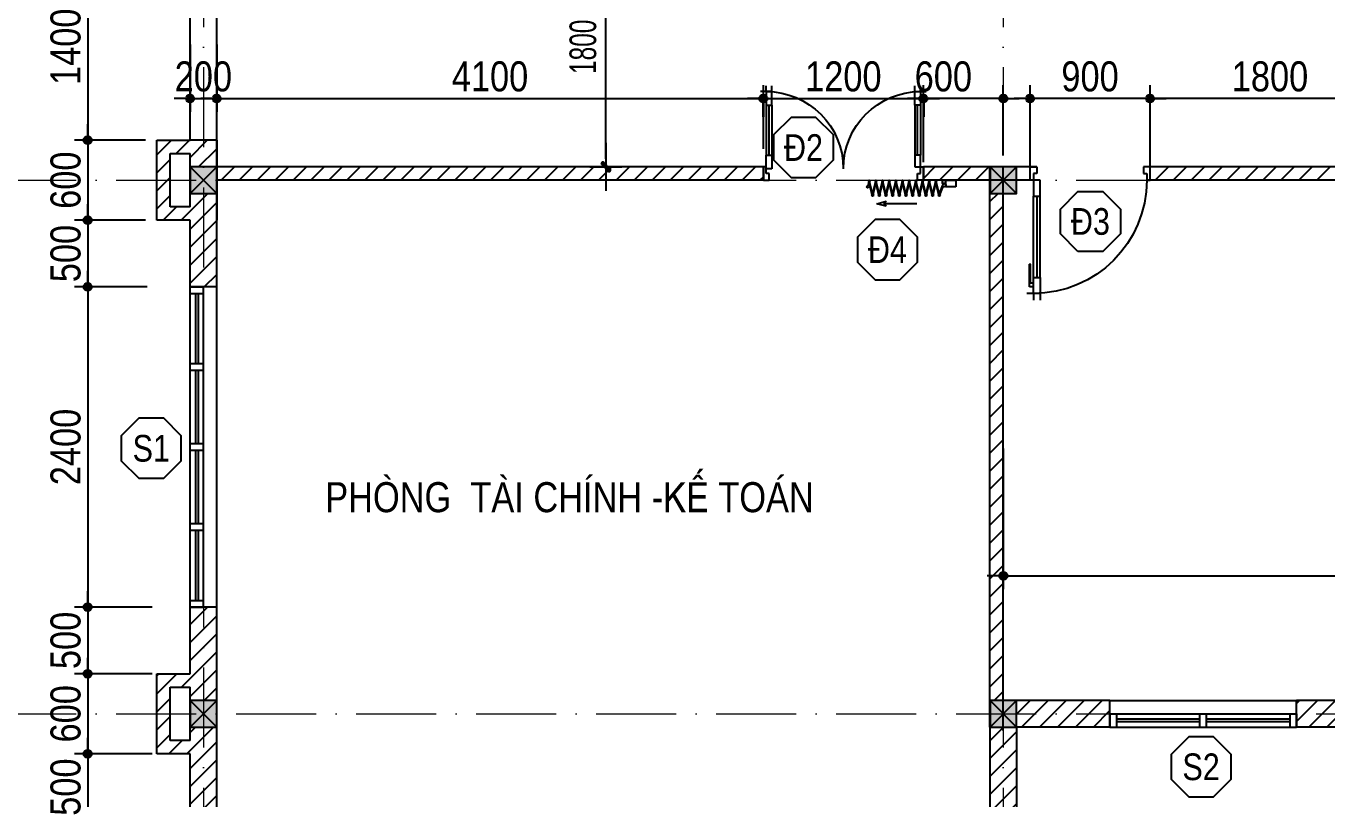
# Model space of a CAD drawing. Extents: x -1107188 to -523840, y 39692 to 514392.
# Drawn here: x -1101950 to -1092192, y 472137 to 477931 of the extents above; entities that cross this region are included whole.
import ezdxf
from ezdxf.enums import TextEntityAlignment as Align

# ---------------------------------------------------------------- set-up
doc = ezdxf.new("R2010")
doc.units = 0
doc.linetypes.add('ACAD_ISO10W100', pattern=[18, 12, -3, 0, -3])
doc.layers.get('0').update_dxf_attribs({"color": 255, "linetype": 'CONTINUOUS'})
doc.layers.get('DEFPOINTS').update_dxf_attribs({"linetype": 'CONTINUOUS'})
for name, color, linetype in [('009', 251, 'CONTINUOUS'), ('DIM', 1, 'CONTINUOUS'), ('DOOR', 20, 'CONTINUOUS'), ('MEDIUM', 2, 'CONTINUOUS'), ('TAGS', 60, 'CONTINUOUS'), ('TEXT', 7, 'CONTINUOUS'), ('TUONG', 131, 'CONTINUOUS'), ('WALL', 4, 'CONTINUOUS')]:
    doc.layers.add(name, color=color, linetype=linetype)
doc.layers.add('02', color=2, linetype='CONTINUOUS', lineweight=25)
doc.layers.add('TRUC', color=24, linetype='CONTINUOUS', lineweight=0)
doc.styles.add('1', font='', dxfattribs={"height": 250})
doc.styles.add('HEL-CONDENSE', font='')
doc.styles.add('KICHTHUOC', font='', dxfattribs={"width": 0.8})
doc.styles.add('VNI-HELVE-CONDENSEN', font='')
doc.styles.get('1').set_extended_font_data('VNI-Helve-Condense')
doc.styles.get('HEL-CONDENSE').set_extended_font_data('VNI-Helve-Condense')
doc.styles.get('KICHTHUOC').set_extended_font_data('VNI-Helve-Condense')
doc.styles.get('VNI-HELVE-CONDENSEN').set_extended_font_data('VNI-Helve-Condense')
doc.dimstyles.new('1-100', dxfattribs={"dimtxt": 200, "dimasz": 60, "dimexe": 0, "dimexo": 0, "dimgap": 70, "dimtad": 1, "dimtoh": 1, "dimdec": 0, "dimzin": 9, "dimdsep": 46, "dimtxsty": 'KICHTHUOC', "dimblk": 'KTHUOC', "dimcen": 15, "dimdle": 150, "dimclrd": 256, "dimclre": 256, "dimclrt": 7, "dimadec": 0, "dimazin": 0, "dimtfac": 1, "dimtdec": 0, "dimtix": 1, "dimtmove": 2, "dimatfit": 3, "dimfxl": 1, "dimtolj": 1, "dimtzin": 1, "dimarcsym": 0})
doc.dimstyles.new('D100', dxfattribs={"dimtxt": 225, "dimasz": 1.2, "dimexe": 100, "dimexo": 0, "dimgap": 50, "dimtad": 1, "dimdec": 0, "dimzin": 13, "dimdsep": 46, "dimtxsty": 'HEL-CONDENSE', "dimblk": 'D50', "dimcen": 0, "dimclrd": 1, "dimclre": 1, "dimclrt": 7, "dimadec": 0, "dimazin": 0, "dimtfac": 1, "dimtdec": 0, "dimtmove": 0, "dimatfit": 3, "dimldrblk": 'D50', "dimfxl": 1, "dimtolj": 1, "dimtzin": 13, "dimarcsym": 0})

# ---------------------------------------------------------------- blocks, each defined once
blk = doc.blocks.new('s11')
at = {"layer": 'DOOR'}
for p, q in [((0, 0), (0, -100)), ((1400, 0), (0, 0)), ((50, 0), (50, -100)), ((1350, 0), (1350, -100)), ((1400, 0), (1400, -100)), ((1400, -100), (0, -100))]:
    blk.add_line(p, q, dxfattribs=at)
at = {"layer": 'DOOR', "linetype": 'ByBlock', "lineweight": -2}
for p, q in [((675, -100), (675, 0)), ((725, -100), (725, 0))]:
    blk.add_line(p, q, dxfattribs=at)
at = {"layer": 'DOOR', "color": 251}
for p, q in [((50, -40), (675, -40)), ((50, -60), (675, -60)), ((725, -40), (1350, -40)), ((725, -60), (1350, -60))]:
    blk.add_line(p, q, dxfattribs=at)
blk = doc.blocks.new('A$C1CA434F2')
at = {"layer": 'DOOR'}
for p, q in [((-289.1, -309.3), (-289.1, -409.3)), ((-289.1, -309.3), (2110.9, -309.3)), ((-239.1, -309.3), (-239.1, -409.3)), ((885.9, -309.3), (885.9, -409.3)), ((935.9, -309.3), (935.9, -409.3)), ((1486.2, -309.3), (1486.2, -409.3)), ((1536.2, -309.3), (1536.2, -409.3)), ((2060.9, -309.3), (2060.9, -409.3)), ((2110.9, -309.3), (2110.9, -409.3)), ((-289.1, -409.3), (2110.9, -409.3))]:
    blk.add_line(p, q, dxfattribs=at)
at = {"layer": 'DOOR', "color": 251}
for p, q in [((285.2, -349.3), (-239.1, -349.3)), ((285.2, -369.3), (-239.1, -369.3)), ((885.9, -349.3), (335.2, -349.3)), ((885.9, -369.3), (335.2, -369.3)), ((1486.2, -349.3), (935.9, -349.3)), ((1486.2, -369.3), (935.9, -369.3)), ((2060.9, -349.3), (1536.2, -349.3)), ((2060.9, -369.3), (1536.2, -369.3))]:
    blk.add_line(p, q, dxfattribs=at)
at = {"layer": 'DOOR', "linetype": 'ByBlock', "lineweight": -2}
for p, q in [((285.2, -409.3), (285.2, -309.3)), ((335.2, -409.3), (335.2, -309.3))]:
    blk.add_line(p, q, dxfattribs=at)
blk = doc.blocks.new('KH-CUADI')
at = {"layer": 'TAGS'}
blk.add_lwpolyline([(-124, 300), (-300, 124), (-300, -124), (-124, -300), (124, -300), (300, -124), (300, 124), (124, 300)], close=True, dxfattribs=at)
at = {"layer": 'TAGS', "style": 'VNI-HELVE-CONDENSEN'}
blk.add_attdef('D', text='', height=300, dxfattribs=at).set_placement((0, 0), align=Align.MIDDLE)
blk = doc.blocks.new('A$C225A2996')
at = {"layer": 'WALL'}
blk.add_hatch(color=4, dxfattribs=at).paths.add_polyline_path([(531.4, 81.6), (731.4, 81.6), (731.4, 281.6), (531.4, 281.6)])
at = {"layer": 'WALL', "color": 4}
for p, q in [((531.4, 281.6), (731.4, 81.6)), ((531.4, 81.6), (731.4, 281.6))]:
    blk.add_line(p, q, dxfattribs=at)
blk.add_lwpolyline([(531.4, 81.6), (731.4, 81.6), (731.4, 281.6), (531.4, 281.6)], close=True, dxfattribs=at)
blk = doc.blocks.new('A$C48B57989')
at = {"layer": 'DOOR'}
for p, q in [((-446, 752.5), (-403.1, 752.5)), ((-446, 652.5), (-446, 752.5)), ((-403.1, 702.5), (-424.6, 702.5)), ((-424.6, 702.5), (-424.6, 652.5)), ((-403.1, 752.5), (-403.1, 702.5)), ((711.1, 752.5), (711.1, 702.5)), ((754, 752.5), (711.1, 752.5)), ((711.1, 702.5), (732.6, 702.5)), ((732.6, 702.5), (732.6, 652.5)), ((754, 652.5), (754, 752.5)), ((-424.6, 652.5), (-446, 652.5)), ((-381.7, 666.8), (-424.6, 666.8)), ((-424.6, 666.8), (-424.6, 563.9)), ((-381.7, 563.9), (-381.7, 666.8)), ((689.7, 563.9), (689.7, 652.5)), ((689.7, 652.5), (732.6, 652.5)), ((732.6, 652.5), (754, 652.5)), ((732.6, 652.5), (732.6, 563.9)), ((-424.6, 563.9), (-381.7, 563.9)), ((-424.6, 171.4), (-424.6, 563.9)), ((-403.1, 563.9), (-403.1, 191)), ((-381.7, 191), (-381.7, 563.9)), ((689.7, 191), (689.7, 563.9)), ((732.6, 563.9), (689.7, 563.9)), ((711.1, 563.9), (711.1, 191)), ((732.6, 171.4), (732.6, 563.9)), ((-448.8, 131.8), (-448.8, 277.2)), ((-443.9, 277.2), (-448.8, 277.2)), ((-443.9, 156), (-443.9, 277.2)), ((752, 156), (752, 277.2)), ((752, 277.2), (756.8, 277.2)), ((756.8, 131.8), (756.8, 277.2)), ((-424.6, 131.8), (-448.8, 131.8)), ((-424.6, 156), (-443.9, 156)), ((-424.6, 191), (-381.7, 191)), ((-424.6, 88.2), (-424.6, 191)), ((-424.6, 131.8), (-424.6, 156)), ((-381.7, 191), (-381.7, 88.2)), ((732.6, 191), (689.7, 191)), ((689.7, 191), (689.7, 88.2)), ((732.6, 88.2), (732.6, 191)), ((732.6, 131.8), (732.6, 156)), ((732.6, 156), (752, 156)), ((732.6, 131.8), (756.8, 131.8)), ((-424.6, 88.2), (-467.4, 88.2)), ((-424.6, 88.2), (-424.6, 45.3)), ((-381.7, 88.2), (-424.6, 88.2)), ((-381.7, 88.2), (-381.7, 45.3)), ((689.7, 88.2), (689.7, 45.3)), ((689.7, 88.2), (732.6, 88.2)), ((732.6, 88.2), (732.6, 45.3)), ((732.6, 88.2), (775.4, 88.2))]:
    blk.add_line(p, q, dxfattribs=at)
at = {"layer": 'DOOR', "color": 251}
for centre, major_axis, start_param, end_param in [((-424.6, 666.8), (409.1, 409.1), 3.926991, 5.497787), ((732.6, 666.8), (-409.1, 409.1), 0.785398, 2.356194)]:
    blk.add_ellipse(centre, major_axis=major_axis, ratio=1, start_param=start_param, end_param=end_param, dxfattribs=at)
blk = doc.blocks.new('D50')
at = {"layer": 'DIM'}
blk.add_hatch(color=256, dxfattribs=at).paths.add_polyline_path([(25, 0, 1), (-25, 0, 1)])
blk.add_line((25, 0), (100, 0), dxfattribs=at)
blk.add_circle((0, 0), 25, dxfattribs=at)
blk = doc.blocks.new('*D281')
at = {"layer": 'DEFPOINTS', "color": 0, "transparency": 16777216}
for p in [(-1100719.9, 477794.2), (-1100519.9, 477794.2), (-1100519.9, 477387.6)]:
    blk.add_point(p, dxfattribs=at)
at = {"layer": 'DIM', "color": 1, "lineweight": -2, "transparency": 16777216}
for p, q in [((-1100719.9, 477794.2), (-1100719.9, 477287.6)), ((-1100519.9, 477794.2), (-1100519.9, 477287.6)), ((-1100718.7, 477387.6), (-1100521.1, 477387.6))]:
    blk.add_line(p, q, dxfattribs=at)
at = {"layer": 'DIM', "color": 1, "lineweight": -2, "transparency": 16777216, "xscale": 1.199999999999999, "yscale": 1.199999999999999, "zscale": 1.199999999999999, "rotation": 180}
blk.add_blockref('D50', (-1100719.9, 477387.6), dxfattribs=at)
at = {"layer": 'DIM', "color": 1, "lineweight": -2, "transparency": 16777216, "xscale": 1.199999999999999, "yscale": 1.199999999999999, "zscale": 1.199999999999999}
blk.add_blockref('D50', (-1100519.9, 477387.6), dxfattribs=at)
at = {"layer": 'DIM', "color": 7, "transparency": 16777216, "insert": (-1100619.9, 477552.5), "char_height": 225, "attachment_point": 5, "style": 'HEL-CONDENSE'}
blk.add_mtext('\\A1;200', dxfattribs=at)
blk = doc.blocks.new('*D282')
at = {"layer": 'DEFPOINTS', "color": 0, "transparency": 16777216}
for p in [(-1100519.9, 477794.2), (-1096419.9, 477387.6), (-1096419.9, 477011)]:
    blk.add_point(p, dxfattribs=at)
at = {"layer": 'DIM', "color": 1, "lineweight": -2, "transparency": 16777216}
for p, q in [((-1100519.9, 477794.2), (-1100519.9, 477287.6)), ((-1096419.9, 477011), (-1096419.9, 477487.6)), ((-1100518.7, 477387.6), (-1096421.1, 477387.6))]:
    blk.add_line(p, q, dxfattribs=at)
at = {"layer": 'DIM', "color": 1, "lineweight": -2, "transparency": 16777216, "xscale": 1.199999999999999, "yscale": 1.199999999999999, "zscale": 1.199999999999999, "rotation": 180}
blk.add_blockref('D50', (-1100519.9, 477387.6), dxfattribs=at)
at = {"layer": 'DIM', "color": 1, "lineweight": -2, "transparency": 16777216, "xscale": 1.199999999999999, "yscale": 1.199999999999999, "zscale": 1.199999999999999}
blk.add_blockref('D50', (-1096419.9, 477387.6), dxfattribs=at)
at = {"layer": 'DIM', "color": 7, "transparency": 16777216, "insert": (-1098469.9, 477552.5), "char_height": 225, "attachment_point": 5, "style": 'HEL-CONDENSE'}
blk.add_mtext('\\A1;4100', dxfattribs=at)
blk = doc.blocks.new('*D283')
at = {"layer": 'DEFPOINTS', "color": 0, "transparency": 16777216}
for p in [(-1095219.9, 477387.6), (-1096419.9, 477011), (-1095219.9, 476911)]:
    blk.add_point(p, dxfattribs=at)
at = {"layer": 'DIM', "color": 1, "lineweight": -2, "transparency": 16777216}
for p, q in [((-1096419.9, 477011), (-1096419.9, 477487.6)), ((-1095219.9, 476911), (-1095219.9, 477487.6)), ((-1096418.7, 477387.6), (-1095221.1, 477387.6))]:
    blk.add_line(p, q, dxfattribs=at)
at = {"layer": 'DIM', "color": 1, "lineweight": -2, "transparency": 16777216, "xscale": 1.199999999999999, "yscale": 1.199999999999999, "zscale": 1.199999999999999, "rotation": 180}
blk.add_blockref('D50', (-1096419.9, 477387.6), dxfattribs=at)
at = {"layer": 'DIM', "color": 1, "lineweight": -2, "transparency": 16777216, "xscale": 1.199999999999999, "yscale": 1.199999999999999, "zscale": 1.199999999999999}
blk.add_blockref('D50', (-1095219.9, 477387.6), dxfattribs=at)
at = {"layer": 'DIM', "color": 7, "transparency": 16777216, "insert": (-1095819.9, 477552.5), "char_height": 225, "attachment_point": 5, "style": 'HEL-CONDENSE'}
blk.add_mtext('\\A1;1200', dxfattribs=at)
blk = doc.blocks.new('*D310')
at = {"layer": 'DEFPOINTS', "color": 0, "linetype": 'Continuous', "transparency": 16777216}
for p in [(-1095219.9, 477387.6), (-1095219.9, 476961), (-1094619.9, 476961)]:
    blk.add_point(p, dxfattribs=at)
at = {"layer": 'DIM', "color": 1, "linetype": 'Continuous', "lineweight": -2, "transparency": 16777216}
for p, q in [((-1095219.9, 476961), (-1095219.9, 477487.6)), ((-1094619.9, 476961), (-1094619.9, 477487.6)), ((-1094621.1, 477387.6), (-1095218.7, 477387.6))]:
    blk.add_line(p, q, dxfattribs=at)
at = {"layer": 'DIM', "color": 1, "linetype": 'Continuous', "lineweight": -2, "transparency": 16777216, "xscale": 1.199999999999999, "yscale": 1.199999999999999, "zscale": 1.199999999999999, "rotation": 180}
blk.add_blockref('D50', (-1095219.9, 477387.6), dxfattribs=at)
at = {"layer": 'DIM', "color": 1, "linetype": 'Continuous', "lineweight": -2, "transparency": 16777216, "xscale": 1.199999999999999, "yscale": 1.199999999999999, "zscale": 1.199999999999999}
blk.add_blockref('D50', (-1094619.9, 477387.6), dxfattribs=at)
at = {"layer": 'DIM', "color": 7, "linetype": 'Continuous', "transparency": 16777216, "insert": (-1095069.9, 477552.5), "char_height": 225, "attachment_point": 5, "style": 'HEL-CONDENSE'}
blk.add_mtext('\\A1;600', dxfattribs=at)
blk = doc.blocks.new('*D337')
at = {"layer": 'DEFPOINTS', "color": 0, "transparency": 16777216}
for p in [(-1101064, 478475.8), (-1101487.6, 477075.8), (-1101054.9, 477075.8)]:
    blk.add_point(p, dxfattribs=at)
at = {"layer": 'DIM', "color": 1, "lineweight": -2, "transparency": 16777216}
for p, q in [((-1101064, 478475.8), (-1101587.6, 478475.8)), ((-1101487.6, 478474.6), (-1101487.6, 477077)), ((-1101054.9, 477075.8), (-1101587.6, 477075.8))]:
    blk.add_line(p, q, dxfattribs=at)
at = {"layer": 'DIM', "color": 1, "lineweight": -2, "transparency": 16777216, "xscale": 1.199999999999999, "yscale": 1.199999999999999, "zscale": 1.199999999999999}
for p, rotation in [((-1101487.6, 478475.8), 90), ((-1101487.6, 477075.8), 270)]:
    blk.add_blockref('D50', p, dxfattribs=dict(at, rotation=rotation))
at = {"layer": 'DIM', "color": 7, "transparency": 16777216, "insert": (-1101652.5, 477775.8), "char_height": 225, "attachment_point": 5, "rotation": 90, "style": 'HEL-CONDENSE'}
blk.add_mtext('\\A1;1400', dxfattribs=at)
blk = doc.blocks.new('*D338')
at = {"layer": 'DEFPOINTS', "color": 0, "transparency": 16777216}
for p in [(-1101054.9, 477075.8), (-1101487.6, 476475.8), (-1101054.9, 476475.8)]:
    blk.add_point(p, dxfattribs=at)
at = {"layer": 'DIM', "color": 1, "lineweight": -2, "transparency": 16777216}
for p, q in [((-1101054.9, 477075.8), (-1101587.6, 477075.8)), ((-1101487.6, 477074.6), (-1101487.6, 476477)), ((-1101054.9, 476475.8), (-1101587.6, 476475.8))]:
    blk.add_line(p, q, dxfattribs=at)
at = {"layer": 'DIM', "color": 1, "lineweight": -2, "transparency": 16777216, "xscale": 1.199999999999999, "yscale": 1.199999999999999, "zscale": 1.199999999999999}
for p, rotation in [((-1101487.6, 477075.8), 90), ((-1101487.6, 476475.8), 270)]:
    blk.add_blockref('D50', p, dxfattribs=dict(at, rotation=rotation))
at = {"layer": 'DIM', "color": 7, "transparency": 16777216, "insert": (-1101652.5, 476775.8), "char_height": 225, "attachment_point": 5, "rotation": 90, "style": 'HEL-CONDENSE'}
blk.add_mtext('\\A1;600', dxfattribs=at)
blk = doc.blocks.new('*D339')
at = {"layer": 'DEFPOINTS', "color": 0, "transparency": 16777216}
for p in [(-1101054.9, 476475.8), (-1101487.6, 475975.8), (-1101041.5, 475975.8)]:
    blk.add_point(p, dxfattribs=at)
at = {"layer": 'DIM', "color": 1, "lineweight": -2, "transparency": 16777216}
for p, q in [((-1101054.9, 476475.8), (-1101587.6, 476475.8)), ((-1101487.6, 476474.6), (-1101487.6, 475977)), ((-1101041.5, 475975.8), (-1101587.6, 475975.8))]:
    blk.add_line(p, q, dxfattribs=at)
at = {"layer": 'DIM', "color": 1, "lineweight": -2, "transparency": 16777216, "xscale": 1.199999999999999, "yscale": 1.199999999999999, "zscale": 1.199999999999999}
for p, rotation in [((-1101487.6, 476475.8), 90), ((-1101487.6, 475975.8), 270)]:
    blk.add_blockref('D50', p, dxfattribs=dict(at, rotation=rotation))
at = {"layer": 'DIM', "color": 7, "transparency": 16777216, "insert": (-1101652.5, 476225.8), "char_height": 225, "attachment_point": 5, "rotation": 90, "style": 'HEL-CONDENSE'}
blk.add_mtext('\\A1;500', dxfattribs=at)
blk = doc.blocks.new('*D340')
at = {"layer": 'DEFPOINTS', "color": 0, "transparency": 16777216}
for p in [(-1101041.5, 475975.8), (-1101487.6, 473575.8), (-1101004.9, 473575.8)]:
    blk.add_point(p, dxfattribs=at)
at = {"layer": 'DIM', "color": 1, "lineweight": -2, "transparency": 16777216}
for p, q in [((-1101041.5, 475975.8), (-1101587.6, 475975.8)), ((-1101487.6, 475974.6), (-1101487.6, 473577)), ((-1101004.9, 473575.8), (-1101587.6, 473575.8))]:
    blk.add_line(p, q, dxfattribs=at)
at = {"layer": 'DIM', "color": 1, "lineweight": -2, "transparency": 16777216, "xscale": 1.199999999999999, "yscale": 1.199999999999999, "zscale": 1.199999999999999}
for p, rotation in [((-1101487.6, 475975.8), 90), ((-1101487.6, 473575.8), 270)]:
    blk.add_blockref('D50', p, dxfattribs=dict(at, rotation=rotation))
at = {"layer": 'DIM', "color": 7, "transparency": 16777216, "insert": (-1101652.5, 474775.8), "char_height": 225, "attachment_point": 5, "rotation": 90, "style": 'HEL-CONDENSE'}
blk.add_mtext('\\A1;2400', dxfattribs=at)
blk = doc.blocks.new('*D341')
at = {"layer": 'DEFPOINTS', "color": 0, "transparency": 16777216}
for p in [(-1101004.9, 473575.8), (-1101487.6, 473075.8), (-1101004.8, 473075.8)]:
    blk.add_point(p, dxfattribs=at)
at = {"layer": 'DIM', "color": 1, "lineweight": -2, "transparency": 16777216}
for p, q in [((-1101004.9, 473575.8), (-1101587.6, 473575.8)), ((-1101487.6, 473574.6), (-1101487.6, 473077)), ((-1101004.8, 473075.8), (-1101587.6, 473075.8))]:
    blk.add_line(p, q, dxfattribs=at)
at = {"layer": 'DIM', "color": 1, "lineweight": -2, "transparency": 16777216, "xscale": 1.199999999999999, "yscale": 1.199999999999999, "zscale": 1.199999999999999}
for p, rotation in [((-1101487.6, 473575.8), 90), ((-1101487.6, 473075.8), 270)]:
    blk.add_blockref('D50', p, dxfattribs=dict(at, rotation=rotation))
at = {"layer": 'DIM', "color": 7, "transparency": 16777216, "insert": (-1101652.5, 473325.8), "char_height": 225, "attachment_point": 5, "rotation": 90, "style": 'HEL-CONDENSE'}
blk.add_mtext('\\A1;500', dxfattribs=at)
blk = doc.blocks.new('*D342')
at = {"layer": 'DEFPOINTS', "color": 0, "transparency": 16777216}
for p in [(-1101004.8, 473075.8), (-1101487.6, 472475.8), (-1101004.8, 472475.8)]:
    blk.add_point(p, dxfattribs=at)
at = {"layer": 'DIM', "color": 1, "lineweight": -2, "transparency": 16777216}
for p, q in [((-1101004.8, 473075.8), (-1101587.6, 473075.8)), ((-1101487.6, 473074.6), (-1101487.6, 472477)), ((-1101004.8, 472475.8), (-1101587.6, 472475.8))]:
    blk.add_line(p, q, dxfattribs=at)
at = {"layer": 'DIM', "color": 1, "lineweight": -2, "transparency": 16777216, "xscale": 1.199999999999999, "yscale": 1.199999999999999, "zscale": 1.199999999999999}
for p, rotation in [((-1101487.6, 473075.8), 90), ((-1101487.6, 472475.8), 270)]:
    blk.add_blockref('D50', p, dxfattribs=dict(at, rotation=rotation))
at = {"layer": 'DIM', "color": 7, "transparency": 16777216, "insert": (-1101652.5, 472775.8), "char_height": 225, "attachment_point": 5, "rotation": 90, "style": 'HEL-CONDENSE'}
blk.add_mtext('\\A1;600', dxfattribs=at)
blk = doc.blocks.new('*D343')
at = {"layer": 'DEFPOINTS', "color": 0, "transparency": 16777216}
for p in [(-1101004.8, 472475.8), (-1101487.6, 471975.8), (-1101004.9, 471975.8)]:
    blk.add_point(p, dxfattribs=at)
at = {"layer": 'DIM', "color": 1, "lineweight": -2, "transparency": 16777216}
for p, q in [((-1101004.8, 472475.8), (-1101587.6, 472475.8)), ((-1101487.6, 472474.6), (-1101487.6, 471977)), ((-1101004.9, 471975.8), (-1101587.6, 471975.8))]:
    blk.add_line(p, q, dxfattribs=at)
at = {"layer": 'DIM', "color": 1, "lineweight": -2, "transparency": 16777216, "xscale": 1.199999999999999, "yscale": 1.199999999999999, "zscale": 1.199999999999999}
for p, rotation in [((-1101487.6, 472475.8), 90), ((-1101487.6, 471975.8), 270)]:
    blk.add_blockref('D50', p, dxfattribs=dict(at, rotation=rotation))
at = {"layer": 'DIM', "color": 7, "transparency": 16777216, "insert": (-1101652.5, 472225.8), "char_height": 225, "attachment_point": 5, "rotation": 90, "style": 'HEL-CONDENSE'}
blk.add_mtext('\\A1;500', dxfattribs=at)
blk = doc.blocks.new('*D374')
at = {"layer": 'DEFPOINTS', "color": 0, "transparency": 16777216}
for p in [(-1094619.9, 474763.3), (-1086119.9, 474051.7), (-1086119.9, 473810.2)]:
    blk.add_point(p, dxfattribs=at)
at = {"layer": 'DIM', "color": 1, "lineweight": -2, "transparency": 16777216}
for p, q in [((-1094619.9, 474763.3), (-1094619.9, 473710.2)), ((-1086119.9, 474051.7), (-1086119.9, 473710.2)), ((-1094618.7, 473810.2), (-1086121.1, 473810.2))]:
    blk.add_line(p, q, dxfattribs=at)
at = {"layer": 'DIM', "color": 1, "lineweight": -2, "transparency": 16777216, "xscale": 1.199999999999999, "yscale": 1.199999999999999, "zscale": 1.199999999999999, "rotation": 180}
blk.add_blockref('D50', (-1094619.9, 473810.2), dxfattribs=at)
at = {"layer": 'DIM', "color": 1, "lineweight": -2, "transparency": 16777216, "xscale": 1.199999999999999, "yscale": 1.199999999999999, "zscale": 1.199999999999999}
blk.add_blockref('D50', (-1086119.9, 473810.2), dxfattribs=at)
at = {"layer": 'DIM', "color": 7, "transparency": 16777216, "insert": (-1090369.9, 473975.1), "char_height": 225, "attachment_point": 5, "style": 'HEL-CONDENSE'}
blk.add_mtext('\\A1;8500', dxfattribs=at)
blk = doc.blocks.new('KTHUOC')
at = {"ltscale": 50}
h = blk.add_hatch(color=256, dxfattribs=at)
edge = h.paths.add_edge_path()
edge.add_line((0.28, 0.53), (-0.53, -0.28))
edge.add_arc((-0.41, -0.41), 0.175, 135, 225)
edge.add_arc((-0.41, -0.41), 0.175, 225, 315)
edge.add_line((-0.28, -0.53), (0.53, 0.28))
edge.add_arc((0.41, 0.41), 0.175, 315, 405)
edge.add_arc((0.41, 0.41), 0.175, 45, 135)
for p, q in [((0, -2), (0, 2)), ((-3, 0), (3, 0))]:
    blk.add_line(p, q)
blk.add_lwpolyline([(0.28, 0.53), (-0.53, -0.28, 0.414214), (-0.53, -0.53), (-0.53, -0.53, 0.414214), (-0.28, -0.53), (0.53, 0.28, 0.414214), (0.53, 0.53), (0.53, 0.53, 0.414214)], format="xyb", close=True)
blk = doc.blocks.new('*D379')
at = {"layer": '009', "lineweight": -2, "transparency": 16777216}
for p, q in [((-1097690.8, 478675.8), (-1097600.2, 478675.8)), ((-1097600.2, 476935.8), (-1097600.2, 478615.8)), ((-1097690.8, 476875.8), (-1097600.2, 476875.8))]:
    blk.add_line(p, q, dxfattribs=at)
at = {"layer": 'DEFPOINTS', "color": 0, "transparency": 16777216}
for p in [(-1097690.8, 478675.8), (-1097600.2, 478675.8), (-1097690.8, 476875.8)]:
    blk.add_point(p, dxfattribs=at)
at = {"layer": '009', "lineweight": -2, "transparency": 16777216, "xscale": 60, "yscale": 60, "zscale": 60}
for p, rotation in [((-1097600.2, 478675.8), 90), ((-1097600.2, 476875.8), 270)]:
    blk.add_blockref('KTHUOC', p, dxfattribs=dict(at, rotation=rotation))
at = {"layer": '009', "color": 7, "transparency": 16777216, "insert": (-1097772.4, 477775.8), "char_height": 200, "attachment_point": 5, "rotation": 90, "style": 'KICHTHUOC'}
blk.add_mtext('\\A1;1800', dxfattribs=at)
blk = doc.blocks.new('A$C6E0044D6')
at = {"layer": 'DOOR'}
for p, q in [((-25, 925), (-75, 925)), ((-25, 925), (-25, 975)), ((25, 925), (-25, 925)), ((-25, 925), (-25, 805)), ((25, 925), (25, 975)), ((25, 805), (25, 925)), ((-25, 874.1), (-53.3, 874.1)), ((-53.3, 874.1), (-53.3, 704.5)), ((-25, 845.9), (-47.6, 845.9)), ((-47.6, 845.9), (-47.6, 704.5)), ((-25, 874.1), (-25, 845.9)), ((-25, 827.9), (-25, 195)), ((-25, 805), (25, 805)), ((0, 195), (0, 805)), ((25, 805), (25, 195)), ((-47.6, 704.5), (-53.3, 704.5)), ((-25, 195), (25, 195)), ((-25, 75), (-25, 195)), ((25, 195), (25, 75)), ((-25, 75), (-50, 75)), ((-50, 75), (-50, -25)), ((-25, 25), (-25, 75)), ((25, 75), (-25, 75)), ((0, 25), (-25, 25)), ((0, -25), (0, 25)), ((800, -25), (800, 25)), ((800, 25), (825, 25)), ((825, 25), (825, 75)), ((825, 75), (850, 75)), ((850, 75), (850, -25)), ((-50, -25), (0, -25)), ((850, -25), (800, -25))]:
    blk.add_line(p, q, dxfattribs=at)
at = {"layer": 'DOOR', "color": 251}
blk.add_arc((-25, 75), 850, 0, 90, dxfattribs=at)
blk = doc.blocks.new('*D383')
at = {"layer": 'DEFPOINTS', "color": 0, "transparency": 16777216}
for p in [(-1093519.5, 477387.6), (-1093519.5, 476875.8), (-1091719.9, 476875.8)]:
    blk.add_point(p, dxfattribs=at)
at = {"layer": 'DIM', "color": 1, "lineweight": -2, "transparency": 16777216}
for p, q in [((-1093519.5, 476875.8), (-1093519.5, 477487.6)), ((-1091719.9, 476875.8), (-1091719.9, 477487.6)), ((-1091721.1, 477387.6), (-1093518.3, 477387.6))]:
    blk.add_line(p, q, dxfattribs=at)
at = {"layer": 'DIM', "color": 1, "lineweight": -2, "transparency": 16777216, "xscale": 1.199999999999999, "yscale": 1.199999999999999, "zscale": 1.199999999999999, "rotation": 180}
blk.add_blockref('D50', (-1093519.5, 477387.6), dxfattribs=at)
at = {"layer": 'DIM', "color": 1, "lineweight": -2, "transparency": 16777216, "xscale": 1.199999999999999, "yscale": 1.199999999999999, "zscale": 1.199999999999999}
blk.add_blockref('D50', (-1091719.9, 477387.6), dxfattribs=at)
at = {"layer": 'DIM', "color": 7, "transparency": 16777216, "insert": (-1092619.7, 477552.5), "char_height": 225, "attachment_point": 5, "style": 'HEL-CONDENSE'}
blk.add_mtext('\\A1;1800', dxfattribs=at)
blk = doc.blocks.new('*D384')
at = {"layer": 'DEFPOINTS', "color": 0, "transparency": 16777216}
for p in [(-1094419.5, 477387.6), (-1094419.5, 476875.8), (-1093519.5, 476875.8)]:
    blk.add_point(p, dxfattribs=at)
at = {"layer": 'DIM', "color": 1, "lineweight": -2, "transparency": 16777216}
for p, q in [((-1094419.5, 476875.8), (-1094419.5, 477487.6)), ((-1093519.5, 476875.8), (-1093519.5, 477487.6)), ((-1093520.7, 477387.6), (-1094418.3, 477387.6))]:
    blk.add_line(p, q, dxfattribs=at)
at = {"layer": 'DIM', "color": 1, "lineweight": -2, "transparency": 16777216, "xscale": 1.199999999999999, "yscale": 1.199999999999999, "zscale": 1.199999999999999, "rotation": 180}
blk.add_blockref('D50', (-1094419.5, 477387.6), dxfattribs=at)
at = {"layer": 'DIM', "color": 1, "lineweight": -2, "transparency": 16777216, "xscale": 1.199999999999999, "yscale": 1.199999999999999, "zscale": 1.199999999999999}
blk.add_blockref('D50', (-1093519.5, 477387.6), dxfattribs=at)
at = {"layer": 'DIM', "color": 7, "transparency": 16777216, "insert": (-1093969.5, 477552.5), "char_height": 225, "attachment_point": 5, "style": 'HEL-CONDENSE'}
blk.add_mtext('\\A1;900', dxfattribs=at)
blk = doc.blocks.new('C1')
at = {"color": 40}
for p, q in [((-130392.8, -117466.3), (-130292.8, -117441.3)), ((-130292.8, -117491.3), (-130392.8, -117466.3)), ((-130372.2, -117466.3), (-130272.2, -117441.3)), ((-130272.2, -117491.3), (-130372.2, -117466.3)), ((-130292.8, -117441.3), (-130319.8, -117434.5)), ((-130272.2, -117441.3), (-130316.1, -117430.3)), ((-130468.1, -117566.9), (-130449.4, -117498.1)), ((-130449.4, -117548.1), (-130468.1, -117566.9)), ((-130449.4, -117498.1), (-130430.6, -117566.9)), ((-130449.4, -117798.1), (-130449.4, -117548.1)), ((-130430.6, -117566.9), (-130449.4, -117548.1)), ((-130392.8, -117516.3), (-130292.8, -117491.3)), ((-130292.8, -117541.3), (-130392.8, -117516.3)), ((-130392.8, -117566.3), (-130292.8, -117541.3)), ((-130292.8, -117591.3), (-130392.8, -117566.3)), ((-130372.2, -117516.3), (-130272.2, -117491.3)), ((-130272.2, -117541.3), (-130372.2, -117516.3)), ((-130372.2, -117566.3), (-130272.2, -117541.3)), ((-130272.2, -117591.3), (-130372.2, -117566.3)), ((-130392.8, -117616.3), (-130292.8, -117591.3)), ((-130292.8, -117641.3), (-130392.8, -117616.3)), ((-130392.8, -117666.3), (-130292.8, -117641.3)), ((-130292.8, -117691.3), (-130392.8, -117666.3)), ((-130372.2, -117616.3), (-130272.2, -117591.3)), ((-130272.2, -117641.3), (-130372.2, -117616.3)), ((-130372.2, -117666.3), (-130272.2, -117641.3)), ((-130272.2, -117691.3), (-130372.2, -117666.3)), ((-130392.8, -117716.3), (-130292.8, -117691.3)), ((-130292.8, -117741.3), (-130392.8, -117716.3)), ((-130392.8, -117766.3), (-130292.8, -117741.3)), ((-130292.8, -117791.3), (-130392.8, -117766.3)), ((-130372.2, -117716.3), (-130272.2, -117691.3)), ((-130272.2, -117741.3), (-130372.2, -117716.3)), ((-130372.2, -117766.3), (-130272.2, -117741.3)), ((-130272.2, -117791.3), (-130372.2, -117766.3)), ((-130392.8, -117816.3), (-130292.8, -117791.3)), ((-130292.8, -117841.3), (-130392.8, -117816.3)), ((-130392.8, -117866.3), (-130292.8, -117841.3)), ((-130292.8, -117891.3), (-130392.8, -117866.3)), ((-130372.2, -117816.3), (-130272.2, -117791.3)), ((-130272.2, -117841.3), (-130372.2, -117816.3)), ((-130372.2, -117866.3), (-130272.2, -117841.3)), ((-130272.2, -117891.3), (-130372.2, -117866.3)), ((-130392.8, -117916.3), (-130292.8, -117891.3)), ((-130292.8, -117941.3), (-130392.8, -117916.3)), ((-130388.4, -117965.2), (-130292.8, -117941.3)), ((-130311.5, -117995.9), (-130388.4, -117965.2)), ((-130372.2, -117916.3), (-130272.2, -117891.3)), ((-130272.2, -117941.3), (-130372.2, -117916.3)), ((-130372.2, -117966.3), (-130272.2, -117941.3)), ((-130309.7, -117991.3), (-130372.2, -117966.3))]:
    blk.add_line(p, q, dxfattribs=at)
at = {"color": 1}
blk.add_lwpolyline([(-130322.2, -118091.3), (-130322.2, -118016.3), (-130272.2, -118016.3), (-130272.2, -118091.3)], close=True, dxfattribs=at)
blk.add_lwpolyline([(-130297.2, -118016.3), (-130297.2, -117991.3), (-130272.2, -117991.3), (-130272.2, -118016.3)], dxfattribs=at)
at = {"color": 40}
for centre in [(-130384.7, -117466.3), (-130322.2, -117428.8), (-130278.4, -117441.3), (-130384.7, -117516.3), (-130384.7, -117566.3), (-130278.4, -117491.3), (-130278.4, -117541.3), (-130384.7, -117616.3), (-130384.7, -117666.3), (-130278.4, -117591.3), (-130278.4, -117641.3), (-130384.7, -117716.3), (-130384.7, -117766.3), (-130278.4, -117691.3), (-130278.4, -117741.3), (-130384.7, -117816.3), (-130384.7, -117866.3), (-130278.4, -117791.3), (-130278.4, -117841.3), (-130278.4, -117841.3), (-130384.7, -117916.3), (-130384.7, -117966.3), (-130278.4, -117891.3), (-130278.4, -117941.3)]:
    blk.add_circle(centre, 6.25, dxfattribs=at)
at = {"color": 1}
blk.add_circle((-130309.7, -118003.8), 12.5, dxfattribs=at)

msp = doc.modelspace()

# ---------------------------------------------------------------- hatches: boundary and pattern name
at = {"layer": '009'}
h = msp.add_hatch(dxfattribs=at)
h.set_pattern_fill('ANSI31', color=256, scale=30, style=0)
h.set_pattern_definition([(45, (-2399621.04, 99015.24), (-67.351921, 67.351921), [])])
h.paths.add_polyline_path([(-1094519.891, 472675.801), (-1094719.891, 472675.801), (-1094719.891, 471975.801), (-1094519.891, 471975.801)])
h.paths.add_polyline_path([(-1096819.891, 468875.801), (-1098319.891, 468875.801), (-1098319.891, 468675.801), (-1097869.891, 468675.801), (-1097869.891, 468475.801), (-1097269.891, 468475.801), (-1097269.891, 468675.801), (-1096819.891, 468675.801)])
h.paths.add_polyline_path([(-1097769.891, 468675.801), (-1097369.891, 468675.801), (-1097369.891, 468575.801), (-1097769.891, 468575.801)], flags=17)
h.paths.add_polyline_path([(-1099719.891, 468875.801), (-1100219.891, 468875.801), (-1100519.891, 468875.801), (-1100519.891, 468675.801), (-1100319.891, 468675.801), (-1100319.891, 468525.801), (-1100869.891, 468525.801), (-1100869.891, 468925.801), (-1100719.891, 468925.801), (-1100719.891, 468875.801), (-1100519.891, 468875.801), (-1100519.891, 469575.801), (-1100719.891, 469575.801), (-1100719.891, 469025.801), (-1100969.891, 469025.801), (-1100969.891, 468425.801), (-1100219.891, 468425.801), (-1100219.891, 468675.801), (-1099719.891, 468675.801)])
h.paths.add_polyline_path([(-1100519.891, 472675.801), (-1100719.891, 472675.801), (-1100719.891, 472575.801), (-1100869.891, 472575.801), (-1100869.891, 472975.801), (-1100719.891, 472975.801), (-1100719.891, 472875.801), (-1100519.891, 472875.801), (-1100519.891, 473575.801), (-1100719.891, 473575.801), (-1100719.891, 473075.801), (-1100969.891, 473075.801), (-1100969.891, 472475.801), (-1100719.891, 472475.801), (-1100719.891, 471975.801), (-1100519.891, 471975.801)])
h.paths.add_polyline_path([(-1094619.891, 476675.801), (-1094719.891, 476675.801), (-1094719.891, 472875.801), (-1094619.891, 472875.801)])
h.paths.add_polyline_path([(-1093819.891, 472875.801), (-1094519.891, 472875.801), (-1094519.891, 472675.801), (-1093819.891, 472675.801)])
h.paths.add_polyline_path([(-1100519.891, 476675.801), (-1100719.891, 476675.801), (-1100719.891, 476575.801), (-1100869.891, 476575.801), (-1100869.891, 476975.801), (-1100719.891, 476975.801), (-1100719.891, 476875.801), (-1100519.891, 476875.801), (-1100519.891, 477075.801), (-1100719.891, 477075.801), (-1100969.891, 477075.801), (-1100969.891, 476475.801), (-1100719.891, 476475.801), (-1100719.891, 475975.801), (-1100519.891, 475975.801)])
h.paths.add_polyline_path([(-1096419.891, 476875.801), (-1100519.891, 476875.801), (-1100519.891, 476775.801), (-1096419.891, 476775.801)])
h.paths.add_polyline_path([(-1094719.891, 476875.801), (-1095219.891, 476875.801), (-1095219.891, 476775.801), (-1094719.891, 476775.801)])
h.paths.add_polyline_path([(-1091719.891, 476875.801), (-1093519.491, 476875.801), (-1093519.491, 476775.801), (-1091719.891, 476775.801)])
h.paths.add_polyline_path([(-1087819.891, 476875.801), (-1091519.891, 476875.801), (-1091519.891, 476775.801), (-1087819.891, 476775.801)])
h.paths.add_polyline_path([(-1090819.891, 472875.801), (-1091519.891, 472875.801), (-1091519.891, 472675.801), (-1091419.891, 472675.801), (-1091419.891, 472575.801), (-1091819.891, 472575.801), (-1091819.891, 472675.801), (-1091719.891, 472675.801), (-1091719.891, 472875.801), (-1092419.891, 472875.801), (-1092419.891, 472675.801), (-1091919.891, 472675.801), (-1091919.891, 472475.801), (-1091319.891, 472475.801), (-1091319.891, 472675.801), (-1090819.891, 472675.801)])
h.paths.add_polyline_path([(-1088169.891, 472875.801), (-1089419.891, 472875.801), (-1089419.891, 472675.801), (-1088919.891, 472675.801), (-1088919.891, 472475.801), (-1088319.891, 472475.801), (-1088319.891, 472675.801), (-1088169.891, 472675.801)])
h.paths.add_polyline_path([(-1088419.891, 472675.801), (-1088419.891, 472575.801), (-1088819.891, 472575.801), (-1088819.891, 472675.801)], flags=17)
h.paths.add_polyline_path([(-1086219.891, 476875.801), (-1086619.891, 476875.801), (-1086619.891, 476775.801), (-1086219.891, 476775.801)])

# ---------------------------------------------------------------- linework, layer by layer
at = {"layer": 'MEDIUM'}
for p, q in [((-1100719.891, 477075.801), (-1100719.891, 478475.801)), ((-1100519.891, 477075.801), (-1100519.891, 478475.801)), ((-1100519.891, 473575.801), (-1100519.891, 475975.801)), ((-1093819.891, 472875.801), (-1092419.891, 472875.801))]:
    msp.add_line(p, q, dxfattribs=at)
at = {"layer": 'TRUC', "linetype": 'ACAD_ISO10W100', "ltscale": 50}
for points in [[(-1100619.891, 484823.057), (-1100619.891, 463746.028)], [(-1094619.891, 484823.057), (-1094619.891, 463746.028)], [(-1094619.891, 484823.057), (-1094619.891, 463746.028)], [(-1103073.876, 476775.801), (-1065303.564, 476775.801)], [(-1103073.876, 472775.801), (-1065303.564, 472775.801)]]:
    msp.add_lwpolyline(points, dxfattribs=at)
at = {"layer": 'TUONG'}
for p, q in [((-1100969.891, 476475.801), (-1100969.891, 477075.801)), ((-1100969.891, 477075.801), (-1100719.891, 477075.801)), ((-1100519.891, 477075.801), (-1100519.891, 476475.801)), ((-1100869.891, 476575.801), (-1100869.891, 476975.801)), ((-1100869.891, 476975.801), (-1100719.891, 476975.801)), ((-1096419.891, 476875.801), (-1100519.891, 476875.801)), ((-1096419.891, 476775.801), (-1096419.891, 476875.801)), ((-1094369.491, 476875.801), (-1095219.891, 476875.801)), ((-1095219.891, 476775.801), (-1095219.891, 476875.801)), ((-1094719.891, 472675.801), (-1094719.891, 476875.801)), ((-1094619.891, 472900.801), (-1094619.891, 476875.801)), ((-1091719.891, 476875.801), (-1093569.491, 476875.801)), ((-1096419.891, 476775.801), (-1100519.891, 476775.801)), ((-1094344.491, 476775.801), (-1095219.891, 476775.801)), ((-1091719.891, 476775.801), (-1093544.491, 476775.801)), ((-1100719.891, 476575.801), (-1100869.891, 476575.801)), ((-1100719.891, 476475.801), (-1100969.891, 476475.801)), ((-1100519.891, 475975.801), (-1100719.891, 475975.801)), ((-1100519.891, 473575.801), (-1100719.891, 473575.801)), ((-1100969.891, 472475.801), (-1100969.891, 473075.801)), ((-1100969.891, 473075.801), (-1100719.891, 473075.801)), ((-1100869.891, 472575.801), (-1100869.891, 472975.801)), ((-1100869.891, 472975.801), (-1100719.891, 472975.801)), ((-1093819.891, 472675.801), (-1093819.891, 472875.801)), ((-1092419.891, 472675.801), (-1092419.891, 472875.801)), ((-1100719.891, 472575.801), (-1100869.891, 472575.801)), ((-1100719.891, 472475.801), (-1100969.891, 472475.801))]:
    msp.add_line(p, q, dxfattribs=at)
for points in [[(-1100719.891, 477075.801), (-1100719.891, 477075.801)], [(-1100519.891, 477075.801), (-1100719.891, 477075.801)], [(-1100519.891, 475975.801), (-1100519.891, 477075.801)], [(-1100719.891, 476575.801), (-1100719.891, 476975.801)], [(-1094619.891, 472650.801), (-1094619.891, 476875.801)], [(-1100719.891, 475975.801), (-1100719.891, 476475.801)], [(-1100719.891, 473075.801), (-1100719.891, 473575.801)], [(-1100519.891, 471975.801), (-1100519.891, 473575.801)], [(-1100719.891, 472575.801), (-1100719.891, 472975.801)], [(-1093819.891, 472875.801), (-1094719.891, 472875.801), (-1094719.891, 471975.801)], [(-1090819.891, 472875.801), (-1092419.891, 472875.801)], [(-1093819.891, 472675.801), (-1094519.891, 472675.801), (-1094519.891, 471975.801)], [(-1091919.891, 472675.801), (-1092419.891, 472675.801)], [(-1100719.891, 471975.801), (-1100719.891, 472475.801)]]:
    msp.add_lwpolyline(points, dxfattribs=at)

# ---------------------------------------------------------------- block references
at = {"layer": '02', "rotation": 90}
msp.add_blockref('C1', (-1213066.647, 607047.993), dxfattribs=at)
at = {"layer": 'DOOR', "xscale": -1, "rotation": 180}
for name, p in [('A$C48B57989', (-1095973.898, 477528.274)), ('A$C6E0044D6', (-1094369.491, 476850.801))]:
    msp.add_blockref(name, p, dxfattribs=at)
at = {"layer": 'DOOR', "rotation": 90}
msp.add_blockref('A$C1CA434F2', (-1101029.176, 473864.896), dxfattribs=at)
at = {"layer": 'DOOR', "xscale": -1}
msp.add_blockref('s11', (-1092419.891, 472775.801), dxfattribs=at)
at = {"layer": 'TAGS', "linetype": 'Continuous'}
ref = msp.add_blockref('KH-CUADI', (-1096118.865, 477021.993), dxfattribs=dict(at, xscale=0.75, yscale=0.75, zscale=0.75, rotation=180))
ref.add_attrib('D', 'Ñ2', dxfattribs={"color": 7, "height": 200, "style": 'VNI-HELVE-CONDENSEN'}).set_placement((-1096118.865, 477021.993), align=Align.MIDDLE)
ref = msp.add_blockref('KH-CUADI', (-1093966.879, 476466.501), dxfattribs=dict(at, xscale=-0.75, yscale=0.75, zscale=0.75, rotation=180))
ref.add_attrib('D', 'Ñ3', dxfattribs={"color": 7, "height": 200, "style": 'VNI-HELVE-CONDENSEN'}).set_placement((-1093966.879, 476466.501), align=Align.MIDDLE)
ref = msp.add_blockref('KH-CUADI', (-1095489.191, 476254.99), dxfattribs=dict(at, xscale=0.75, yscale=0.75, zscale=0.75, rotation=180))
ref.add_attrib('D', 'Ñ4', dxfattribs={"color": 7, "height": 200, "style": 'VNI-HELVE-CONDENSEN'}).set_placement((-1095489.191, 476254.99), align=Align.MIDDLE)
ref = msp.add_blockref('KH-CUADI', (-1101010.58, 474766.003), dxfattribs=dict(at, xscale=0.75, yscale=0.75, zscale=0.75, rotation=180))
ref.add_attrib('D', 'S1', dxfattribs={"color": 7, "height": 200, "style": 'VNI-HELVE-CONDENSEN'}).set_placement((-1101010.58, 474766.003), align=Align.MIDDLE)
ref = msp.add_blockref('KH-CUADI', (-1093136.76, 472378.32), dxfattribs=dict(at, xscale=0.75, yscale=0.75, zscale=0.75, rotation=180))
ref.add_attrib('D', 'S2', dxfattribs={"color": 7, "height": 200, "style": 'VNI-HELVE-CONDENSEN'}).set_placement((-1093136.76, 472378.32), align=Align.MIDDLE)
at = {"layer": 'TUONG', "color": 4}
for p in [(-1101251.282, 476594.168), (-1095251.282, 476594.168), (-1101251.282, 472594.168), (-1095251.282, 472594.168)]:
    msp.add_blockref('A$C225A2996', p, dxfattribs=at)

# ---------------------------------------------------------------- texts
at = {"layer": 'TEXT', "insert": (-1097873.74, 474511.946), "char_height": 225, "attachment_point": 2, "style": '1'}
msp.add_mtext('PHOØNG  TAØI CHÍNH -KEÁ TOAÙN', dxfattribs=at)

# ---------------------------------------------------------------- dimensions: what is measured, and where the dimension line sits
at = {"layer": '009'}
dim = msp.add_linear_dim(base=(-1097600.239, 478675.801), p1=(-1097690.753, 476875.801), p2=(-1097690.753, 478675.801), angle=90, dimstyle='1-100', dxfattribs=at)
dim.commit()
dim.dimension.update_dxf_attribs({"geometry": '*D379', "text_midpoint": (-1097772.373, 477775.801)})
at = {"layer": 'DIM'}
for base, p1, p2, picture, middle in [((-1101487.589, 477075.801), (-1101064.029, 478475.801), (-1101054.869, 477075.801), '*D337', (-1101652.489, 477775.801)), ((-1101487.589, 476475.801), (-1101054.869, 477075.801), (-1101054.869, 476475.801), '*D338', (-1101652.489, 476775.801)), ((-1101487.589, 473575.801), (-1101041.497, 475975.801), (-1101004.878, 473575.801), '*D340', (-1101652.489, 474775.801)), ((-1101487.589, 472475.801), (-1101004.766, 473075.801), (-1101004.766, 472475.801), '*D342', (-1101652.489, 472775.801))]:
    dim = msp.add_linear_dim(base=base, p1=p1, p2=p2, angle=90, dimstyle='D100', override={"dimtmove": 1}, dxfattribs=at)
    dim.commit()
    dim.dimension.update_dxf_attribs({"geometry": picture, "text_midpoint": middle})
dim = msp.add_linear_dim(base=(-1100519.891, 477387.572), p1=(-1100719.891, 477794.223), p2=(-1100519.891, 477794.223), dimstyle='D100', dxfattribs=at)
dim.commit()
dim.dimension.update_dxf_attribs({"geometry": '*D281', "text_midpoint": (-1100619.891, 477387.572), "dimtype": 160})
for base, p1, p2, picture, middle in [((-1096419.891, 477387.572), (-1100519.891, 477794.223), (-1096419.891, 477011.015), '*D282', (-1098469.891, 477552.472)), ((-1095219.891, 477387.572), (-1096419.891, 477011.015), (-1095219.891, 476911.015), '*D283', (-1095819.891, 477552.472)), ((-1094419.491, 477387.572), (-1093519.491, 476875.801), (-1094419.491, 476875.801), '*D384', (-1093969.491, 477552.472)), ((-1093519.491, 477387.572), (-1091719.891, 476875.801), (-1093519.491, 476875.801), '*D383', (-1092619.691, 477552.472)), ((-1086119.891, 473810.243), (-1094619.891, 474763.301), (-1086119.891, 474051.723), '*D374', (-1090369.891, 473975.143))]:
    dim = msp.add_linear_dim(base=base, p1=p1, p2=p2, dimstyle='D100', override={"dimtmove": 1}, dxfattribs=at)
    dim.commit()
    dim.dimension.update_dxf_attribs({"geometry": picture, "text_midpoint": middle})
at = {"layer": 'DIM', "linetype": 'Continuous'}
dim = msp.add_linear_dim(base=(-1095219.891, 477387.572), p1=(-1094619.891, 476960.986), p2=(-1095219.891, 476960.986), dimstyle='D100', dxfattribs=at)
dim.commit()
dim.dimension.update_dxf_attribs({"geometry": '*D310', "text_midpoint": (-1095069.891, 477387.572), "dimtype": 160})
at = {"layer": 'DIM'}
for base, p1, p2, picture, middle in [((-1101487.589, 475975.801), (-1101054.869, 476475.801), (-1101041.497, 475975.801), '*D339', (-1101487.589, 476225.801)), ((-1101487.589, 473075.801), (-1101004.878, 473575.801), (-1101004.766, 473075.801), '*D341', (-1101487.589, 473325.801)), ((-1101487.589, 471975.801), (-1101004.766, 472475.801), (-1101004.878, 471975.801), '*D343', (-1101487.589, 472225.801))]:
    dim = msp.add_linear_dim(base=base, p1=p1, p2=p2, angle=90, dimstyle='D100', override={"dimtmove": 1}, dxfattribs=at)
    dim.commit()
    dim.dimension.update_dxf_attribs({"geometry": picture, "text_midpoint": middle, "dimtype": 160})

doc.saveas('drawing.dxf')
